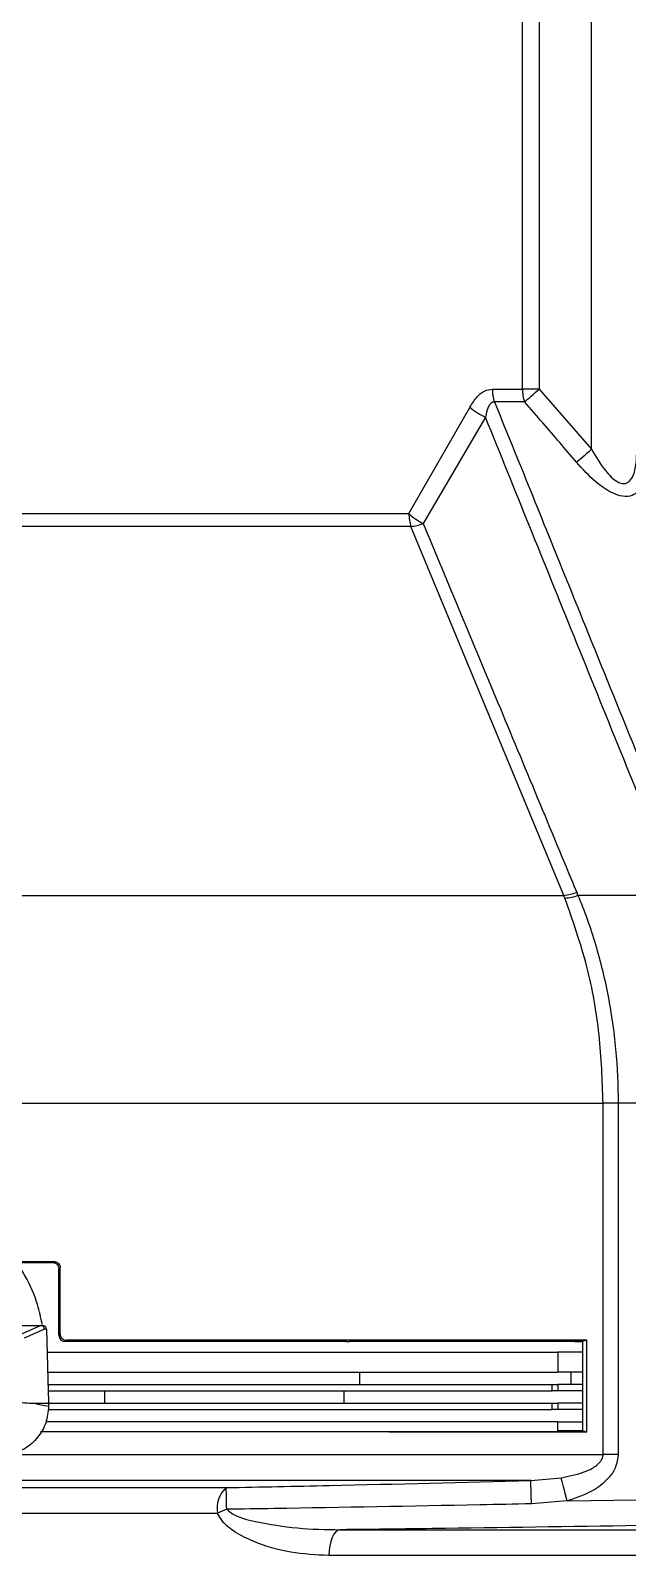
# Model space of a CAD drawing. Extents: x 8 to 113, y 0 to 87.
# Drawn here: x 49.562 to 50.998, y 9.774 to 13.446 of the extents above; entities that cross this region are included whole.
import ezdxf

# ---------------------------------------------------------------- set-up
doc = ezdxf.new("R2010")
doc.units = 0
doc.header["$MEASUREMENT"] = 0
doc.layers.add('OBJECT', color=7, linetype='CONTINUOUS')

msp = doc.modelspace()

# ---------------------------------------------------------------- linework, layer by layer
at = {"layer": 'OBJECT'}
for p, q in [((50.745, 12.5826), (50.745, 16.5016)), ((50.7854, 16.4999), (50.7854, 12.5826)), ((50.9114, 12.4375), (50.9114, 16.4924)), ((50.6727, 12.5826), (50.745, 12.5826)), ((50.7854, 12.5826), (50.745, 12.5826)), ((50.7854, 12.5826), (50.9114, 12.4375)), ((50.4721, 12.2826), (50.6188, 12.5385)), ((50.7504, 12.5516), (50.6779, 12.5516)), ((50.6564, 12.5147), (50.5063, 12.2588)), ((49.4794, 12.2826), (50.4721, 12.2826)), ((50.4767, 12.2516), (49.4809, 12.2516)), ((50.8446, 11.3635), (50.4767, 12.2516)), ((47.1158, 11.3635), (50.8446, 11.3635)), ((50.8474, 11.3567), (50.8446, 11.3635)), ((51.1168, 11.3635), (50.8786, 11.3635)), ((47.0212, 10.8635), (50.9392, 10.8635)), ((50.9392, 10.0169), (50.9392, 10.8635)), ((50.9753, 10.8635), (50.9392, 10.8635)), ((51.1788, 10.8635), (50.9753, 10.8635)), ((50.9753, 10.8635), (50.9753, 10.0169)), ((49.6152, 10.4795), (49.6152, 10.4795)), ((49.633, 10.4672), (49.6302, 10.4644)), ((49.6302, 10.4644), (49.6302, 10.4646)), ((49.633, 10.3074), (49.633, 10.4672)), ((49.6302, 10.3046), (49.6302, 10.4644)), ((49.4708, 10.3281), (49.5857, 10.3281)), ((49.5367, 10.3065), (49.5858, 10.3281)), ((49.5957, 10.3187), (49.5467, 10.2971)), ((49.5857, 10.3281), (49.5905, 10.3281)), ((49.6005, 10.3187), (49.5957, 10.3187)), ((49.6005, 10.3184), (49.6052, 10.1422)), ((49.6302, 10.3046), (49.633, 10.3074)), ((49.6302, 10.3044), (49.6302, 10.3046)), ((49.648, 10.2923), (49.6452, 10.2895)), ((49.6452, 10.2895), (49.6452, 10.2895)), ((49.7202, 10.2895), (49.7052, 10.2895)), ((49.7202, 10.2923), (49.7202, 10.2895)), ((50.1705, 10.2895), (49.7202, 10.2895)), ((50.1802, 10.2895), (50.1705, 10.2895)), ((50.1802, 10.2924), (50.1802, 10.2895)), ((50.3202, 10.2925), (50.3202, 10.2895)), ((50.3202, 10.2895), (50.3281, 10.2895)), ((50.8552, 10.2895), (50.3281, 10.2895)), ((50.8551, 10.2928), (50.8552, 10.2895)), ((50.8891, 10.2895), (50.8552, 10.2895)), ((50.8703, 10.2895), (50.8702, 10.2895)), ((50.8891, 10.2895), (50.8907, 10.2895)), ((50.8907, 10.0745), (50.8907, 10.2895)), ((50.8998, 10.0711), (50.8998, 10.2929)), ((49.6008, 10.2635), (50.8302, 10.2635)), ((50.8302, 10.2635), (50.8302, 10.2155)), ((50.8907, 10.2635), (50.8302, 10.2635)), ((49.6021, 10.2155), (50.8302, 10.2155)), ((50.3534, 10.2155), (50.3534, 10.1855)), ((50.8907, 10.2155), (50.8302, 10.2155)), ((50.8617, 10.2155), (50.8617, 10.1855)), ((49.6028, 10.1855), (50.8165, 10.1855)), ((50.8165, 10.1706), (50.8165, 10.1855)), ((50.8165, 10.1855), (50.8302, 10.1855)), ((50.8302, 10.1855), (50.8302, 10.1706)), ((50.8907, 10.1855), (50.8302, 10.1855)), ((49.5698, 10.1406), (49.6052, 10.1406)), ((49.6032, 10.1706), (50.8165, 10.1706)), ((49.604, 10.1406), (50.8165, 10.1406)), ((49.6052, 10.1391), (49.6052, 10.1339)), ((49.7394, 10.1706), (49.7394, 10.1406)), ((50.3151, 10.1706), (50.3151, 10.1406)), ((50.8302, 10.1706), (50.8165, 10.1706)), ((50.8165, 10.1257), (50.8165, 10.1406)), ((50.8165, 10.1406), (50.8302, 10.1406)), ((50.8907, 10.1706), (50.8302, 10.1706)), ((50.8302, 10.1406), (50.8302, 10.1257)), ((50.8907, 10.1406), (50.8302, 10.1406)), ((49.6044, 10.1257), (50.8165, 10.1257)), ((50.8302, 10.1257), (50.8165, 10.1257)), ((50.8907, 10.1257), (50.8302, 10.1257)), ((50.8302, 10.0717), (49.5865, 10.0717)), ((50.8302, 10.0957), (49.599, 10.0957)), ((50.8302, 10.0717), (50.8302, 10.0957)), ((50.8302, 10.0957), (50.8907, 10.0957)), ((50.8891, 10.0745), (50.8302, 10.0745)), ((50.8998, 10.0711), (50.8891, 10.0745)), ((49.5121, 10.0169), (50.9392, 10.0169)), ((50.9753, 10.0169), (50.9392, 10.0169)), ((50.7652, 9.955), (49.1089, 9.955)), ((50.7652, 9.955), (50.838, 9.9612)), ((47.9278, 9.9376), (50.0326, 9.9376)), ((50.8531, 9.9054), (50.7668, 9.8986)), ((50.8531, 9.9054), (51.1788, 9.9106)), ((50.0118, 9.8756), (47.9486, 9.8756)), ((50.3064, 9.8361), (51.6496, 9.8361)), ((51.5954, 9.7741), (50.2794, 9.7741))]:
    msp.add_line(p, q, dxfattribs=at)
at = {"layer": 'OBJECT', "flags": 128}
for points in [[(50.7504, 12.5516), (50.7539, 12.5546), (50.7577, 12.558), (50.7618, 12.5617), (50.7662, 12.5656), (50.7708, 12.5696), (50.7756, 12.5739), (50.7805, 12.5782), (50.7854, 12.5826)], [(50.875, 12.4065), (50.8785, 12.4095), (50.8824, 12.4129), (50.8867, 12.4165), (50.8913, 12.4204), (50.8961, 12.4245), (50.9011, 12.4288), (50.9062, 12.4331), (50.9114, 12.4375)], [(49.6152, 10.4795), (49.616, 10.4803), (49.618, 10.4823)], [(50.8998, 10.2929), (50.8946, 10.2912), (50.8891, 10.2895)], [(50.8531, 9.9054), (50.8507, 9.9143), (50.8483, 9.9231), (50.846, 9.9314), (50.8439, 9.9392), (50.842, 9.9462), (50.8404, 9.9523), (50.839, 9.9573), (50.838, 9.9612)], [(50.3064, 9.8361), (50.3011, 9.8346), (50.296, 9.8309), (50.2913, 9.8251), (50.2873, 9.8173), (50.2839, 9.808), (50.2815, 9.7974), (50.2799, 9.786), (50.2794, 9.7741)]]:
    msp.add_lwpolyline(points, dxfattribs=at)
at = {"layer": 'OBJECT'}
for centre, radius, start, end in [((50.7647, 12.5821), 0.092, 179.6814, 199.3542), ((50.8336, 12.5821), 0.0886, 179.6872, 200.1442), ((50.7259, 12.6657), 0.1662, 229.9059, 245.2778), ((50.5753, 12.282), 0.1032, 179.6755, 197.1379), ((50.5892, 12.4141), 0.1761, 228.3209, 241.9065), ((50.46, 12.385), 0.1345, 277.1226, 290.1223), ((50.83, 11.4955), 0.1328, 276.3329, 290.1151), ((50.8346, 11.4891), 0.133, 275.5312, 289.3088), ((49.5905, 10.3181), 0.01, 3, 90), ((49.5905, 10.3181), 0.01, 1.5, 3), ((49.4852, 10.1391), 0.12, 0.7501, 1.5), ((49.4852, 10.1391), 0.12, 0, 0.7501), ((49.4852, 10.1339), 0.12, 359.8086, 0), ((33.8884, 9.432), 16.8849, 1.58368, 1.7751), ((50.0768, 9.8883), 0.0662, 131.836, 190.9777), ((37.3993, 9.6606), 12.6363, 1.01937, 1.25597), ((50.1892, 9.507), 0.4091, 112.3442, 115.6976)]:
    msp.add_arc(centre, radius, start, end, dxfattribs=at)
for centre, major_axis, ratio, start_param, end_param in [((49.5625, 10.3181), (0.0253, 0.0094), 0.138337, 0.351347, 0.357701), ((49.5858, 10.3181), (-0.00206, 0.00979), 0.992047, 4.559084, 6.071166), ((50.0986, 12.2031), (2.3412, 0), 0.904333, 4.484542, 4.500054)]:
    msp.add_ellipse(centre, major_axis=major_axis, ratio=ratio, start_param=start_param, end_param=end_param, dxfattribs=at)
for points, knots in [([(50.6188, 12.5385), (50.6242, 12.5474), (50.6339, 12.5632), (50.6529, 12.5794), (50.6663, 12.5816), (50.6727, 12.5826)], [0, 0, 0, 0, 0.396711, 0.70683, 1, 1, 1, 1]), ([(50.6779, 12.5516), (50.6763, 12.5515), (50.673, 12.5512), (50.6679, 12.5476), (50.6617, 12.5383), (50.6583, 12.5262), (50.6568, 12.517), (50.6564, 12.5147)], [0, 0, 0, 0, 0.116846, 0.233197, 0.437973, 0.854432, 1, 1, 1, 1]), ([(50.6779, 12.5516), (50.6905, 12.5206), (50.7609, 12.3467), (50.9108, 11.9756), (51.0487, 11.6356), (51.1286, 11.4385)], [0, 0, 0, 0, 0.083458, 0.469005, 1, 1, 1, 1]), ([(50.875, 12.4065), (50.8482, 12.4381), (50.807, 12.4867), (50.7651, 12.5347), (50.7504, 12.5516)], [0, 0, 0, 0, 0.648491, 1, 1, 1, 1]), ([(51.0942, 11.4313), (51.0192, 11.6167), (50.8729, 11.9778), (50.7273, 12.3389), (50.6564, 12.5147)], [0, 0, 0, 0, 0.513344, 1, 1, 1, 1]), ([(50.9114, 12.4375), (50.9217, 12.4197), (50.9357, 12.3955), (50.9584, 12.3702), (50.9725, 12.3591), (50.9853, 12.3544), (50.9952, 12.3553), (51.0047, 12.3616), (51.0147, 12.3787), (51.0194, 12.4045), (51.0201, 12.4255), (51.0203, 12.4335)], [0, 0, 0, 0, 0.252396, 0.341468, 0.431196, 0.49019, 0.549439, 0.605131, 0.701098, 0.885221, 1, 1, 1, 1]), ([(51.0428, 12.4025), (51.0415, 12.3851), (51.0396, 12.3582), (51.0235, 12.3333), (51.0047, 12.3232), (50.9817, 12.324), (50.9531, 12.3354), (50.9155, 12.3618), (50.8901, 12.3898), (50.875, 12.4065)], [0, 0, 0, 0, 0.224316, 0.345841, 0.447966, 0.550598, 0.643264, 0.786621, 1, 1, 1, 1]), ([(50.5063, 12.2588), (50.5662, 12.115), (50.6896, 11.8192), (50.8125, 11.5231), (50.8756, 11.3708)], [0, 0, 0, 0, 0.48595, 1, 1, 1, 1]), ([(50.9392, 10.8635), (50.9372, 10.9184), (50.9333, 11.0298), (50.9032, 11.1978), (50.8664, 11.3025), (50.8474, 11.3567)], [0, 0, 0, 0, 0.319252, 0.647793, 1, 1, 1, 1]), ([(50.8756, 11.3708), (50.8767, 11.3685), (50.8777, 11.3661), (50.8786, 11.3635), (50.8786, 11.3635)], [0, 0, 0, 0, 0.999732, 1, 1, 1, 1]), ([(50.8786, 11.3635), (50.8786, 11.3635), (50.894, 11.3276), (50.9229, 11.2454), (50.953, 11.122), (50.9712, 10.9932), (50.9753, 10.9068), (50.9753, 10.8635), (50.9753, 10.8635)], [0, 0, 0, 0, 0.000005, 0.252518, 0.505035, 0.752516, 0.999996, 1, 1, 1, 1]), ([(48.3424, 10.4823), (48.4332, 10.4823), (48.6155, 10.4822), (48.9233, 10.4822), (49.2597, 10.4822), (49.4997, 10.4823), (49.618, 10.4823)], [0, 0, 0, 0, 0.215255, 0.431981, 0.720155, 1, 1, 1, 1]), ([(48.3452, 10.4795), (48.436, 10.4795), (48.6181, 10.4795), (48.925, 10.4795), (49.2598, 10.4795), (49.4979, 10.4795), (49.6152, 10.4795)], [0, 0, 0, 0, 0.216142, 0.433859, 0.72104, 1, 1, 1, 1]), ([(49.59, 10.3305), (49.5865, 10.3464), (49.5778, 10.3864), (49.5567, 10.4367), (49.5356, 10.4687), (49.5285, 10.4795)], [0, 0, 0, 0, 0.30549, 0.767021, 1, 1, 1, 1]), ([(49.6152, 10.4795), (49.6163, 10.4794), (49.619, 10.4792), (49.6233, 10.4775), (49.6271, 10.4741), (49.6297, 10.4696), (49.63, 10.4662), (49.6302, 10.4646)], [0, 0, 0, 0, 0.13902, 0.354777, 0.570511, 0.785205, 1, 1, 1, 1]), ([(49.618, 10.4823), (49.6197, 10.4821), (49.6231, 10.4818), (49.6276, 10.4791), (49.631, 10.4752), (49.6328, 10.471), (49.6329, 10.4683), (49.633, 10.4672)], [0, 0, 0, 0, 0.218091, 0.4362, 0.653567, 0.868344, 1, 1, 1, 1]), ([(49.6302, 10.3044), (49.6303, 10.3033), (49.6305, 10.3006), (49.6323, 10.2964), (49.6357, 10.2925), (49.6402, 10.29), (49.6435, 10.2896), (49.6452, 10.2895)], [0, 0, 0, 0, 0.139108, 0.354906, 0.570675, 0.785286, 1, 1, 1, 1]), ([(49.633, 10.3074), (49.6331, 10.3057), (49.6335, 10.3023), (49.636, 10.2979), (49.6397, 10.2945), (49.644, 10.2926), (49.6468, 10.2924), (49.648, 10.2923)], [0, 0, 0, 0, 0.210613, 0.421164, 0.633532, 0.848978, 1, 1, 1, 1]), ([(49.7052, 10.2895), (49.7027, 10.2895), (49.6927, 10.2895), (49.6728, 10.2895), (49.6552, 10.2895), (49.6452, 10.2895)], [0, 0, 0, 0, 0.124522, 0.499558, 1, 1, 1, 1]), ([(49.7202, 10.2923), (49.7127, 10.2923), (49.6977, 10.2923), (49.6736, 10.2923), (49.657, 10.2923), (49.648, 10.2923)], [0, 0, 0, 0, 0.312019, 0.624039, 1, 1, 1, 1]), ([(50.1802, 10.2924), (50.1423, 10.2924), (50.0667, 10.2924), (49.914, 10.2923), (49.7975, 10.2923), (49.7202, 10.2923)], [0, 0, 0, 0, 0.2515706, 0.5031414, 1, 1, 1, 1]), ([(50.3202, 10.2925), (50.3085, 10.2925), (50.2852, 10.2925), (50.2387, 10.2925), (50.2035, 10.2924), (50.1802, 10.2924)], [0, 0, 0, 0, 0.251493, 0.502986, 1, 1, 1, 1]), ([(50.3202, 10.2895), (50.3086, 10.2895), (50.2855, 10.2895), (50.2389, 10.2895), (50.2037, 10.2895), (50.1802, 10.2895)], [0, 0, 0, 0, 0.250102, 0.500204, 1, 1, 1, 1]), ([(50.8551, 10.2928), (50.8119, 10.2928), (50.7253, 10.2927), (50.5489, 10.2926), (50.4111, 10.2925), (50.3202, 10.2925)], [0, 0, 0, 0, 0.25383, 0.507659, 1, 1, 1, 1]), ([(50.8998, 10.2929), (50.8967, 10.2929), (50.8908, 10.2929), (50.8818, 10.2928), (50.8729, 10.2928), (50.8641, 10.2928), (50.8581, 10.2928), (50.8551, 10.2928)], [0, 0, 0, 0, 0.204305, 0.403229, 0.602155, 0.801079, 1, 1, 1, 1]), ([(50.8703, 10.2895), (50.8711, 10.2895), (50.8778, 10.2895), (50.8844, 10.2895), (50.8902, 10.2895)], [0, 0, 0, 0, 0.1274938, 1, 1, 1, 1]), ([(49.4825, 10.1497), (49.4832, 10.1496), (49.4868, 10.1491), (49.5015, 10.1469), (49.53, 10.1429), (49.5555, 10.1414), (49.5698, 10.1406)], [0, 0, 0, 0, 0.024147, 0.120738, 0.507103, 1, 1, 1, 1]), ([(49.6052, 10.1335), (49.6038, 10.12), (49.6011, 10.093), (49.5803, 10.0574), (49.5506, 10.03), (49.5257, 10.0214), (49.5136, 10.0173)], [0, 0, 0, 0, 0.253583, 0.507165, 0.760847, 1, 1, 1, 1]), ([(50.8998, 10.0711), (50.8977, 10.0711), (50.7923, 10.0712), (50.5747, 10.0714), (50.2317, 10.0715), (49.9009, 10.0716), (49.6816, 10.0717), (49.586, 10.0717)], [0, 0, 0, 0, 0.005313, 0.268662, 0.53285, 0.796198, 1, 1, 1, 1]), ([(50.838, 9.9612), (50.857, 9.9649), (50.8826, 9.9699), (50.9142, 9.9842), (50.9298, 9.995), (50.9375, 10.0073), (50.9391, 10.0133), (50.9391, 10.0164), (50.9392, 10.0169)], [0, 0, 0, 0, 0.476054, 0.640497, 0.854535, 0.926508, 0.987725, 1, 1, 1, 1]), ([(50.9753, 10.0169), (50.9741, 10.007), (50.9716, 9.9872), (50.9516, 9.9574), (50.9133, 9.9257), (50.8759, 9.9131), (50.8531, 9.9054)], [0, 0, 0, 0, 0.16794, 0.334632, 0.594445, 1, 1, 1, 1]), ([(50.0326, 9.9376), (50.1153, 9.9392), (50.3595, 9.944), (50.6036, 9.9506), (50.7652, 9.955)], [0, 0, 0, 0, 0.33844, 1, 1, 1, 1]), ([(50.7668, 9.8986), (50.7255, 9.8977), (50.5189, 9.8934), (50.2745, 9.8889), (50.0714, 9.8859), (50.0336, 9.8854)], [0, 0, 0, 0, 0.169099, 0.845499, 1, 1, 1, 1]), ([(50.0336, 9.8854), (50.0383, 9.8816), (50.0583, 9.8656), (50.1181, 9.8523), (50.2038, 9.838), (50.272, 9.8367), (50.3064, 9.8361)], [0, 0, 0, 0, 0.0630612, 0.2691172, 0.6319316, 1, 1, 1, 1]), ([(50.2794, 9.7741), (50.2488, 9.7756), (50.1877, 9.7785), (50.1112, 9.8004), (50.0565, 9.8277), (50.0258, 9.8504), (50.0154, 9.8692), (50.0118, 9.8756)], [0, 0, 0, 0, 0.318535, 0.636337, 0.797116, 0.929766, 1, 1, 1, 1]), ([(51.1798, 9.8486), (51.1384, 9.8479), (50.9318, 9.8445), (50.6407, 9.8402), (50.3909, 9.8371), (50.3064, 9.8361)], [0, 0, 0, 0, 0.14196, 0.7098, 1, 1, 1, 1])]:
    msp.add_open_spline(points, degree=3, knots=knots, dxfattribs=at)

doc.saveas('drawing.dxf')
